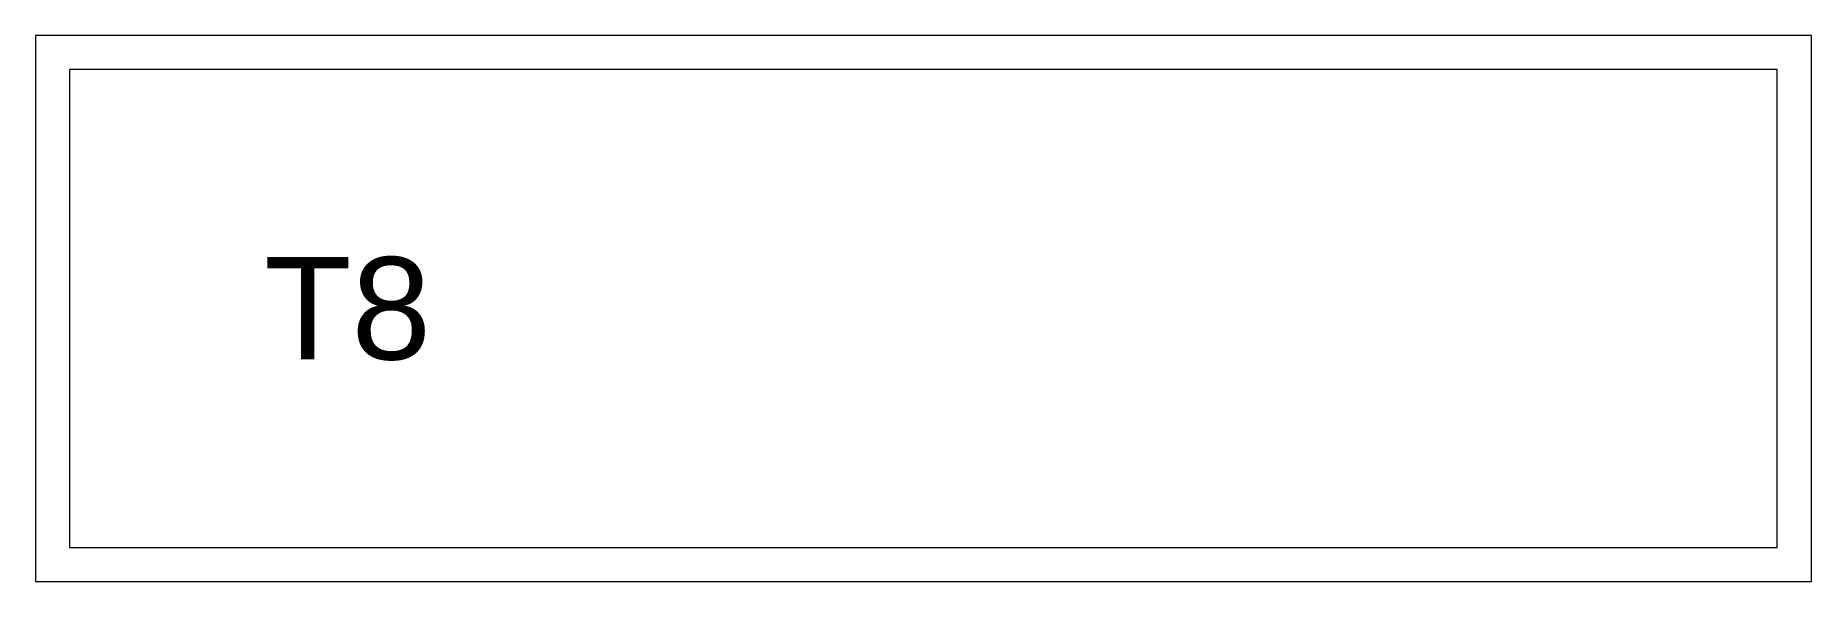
# Model space of a CAD drawing. Header units: inches. Extents: x 131.4 to 183.4, y 458.2 to 474.2.
import ezdxf

# ---------------------------------------------------------------- set-up
doc = ezdxf.new("R2010")
doc.units = ezdxf.units.IN
doc.header["$MEASUREMENT"] = 0
doc.layers.get('0').update_dxf_attribs({"color": 1, "lineweight": 9})
doc.styles.get("Standard").update_dxf_attribs({"font": 'Arial.ttf'})

msp = doc.modelspace()

# ---------------------------------------------------------------- linework, layer by layer
at = {"lineweight": 5}
for p, q in [((183.438, 474.157), (131.438, 474.157)), ((131.438, 474.157), (131.438, 458.157)), ((183.438, 458.157), (183.438, 474.157)), ((132.438, 473.157), (132.438, 459.157)), ((182.438, 473.157), (132.438, 473.157)), ((182.438, 459.157), (182.438, 473.157)), ((132.438, 459.157), (182.438, 459.157)), ((131.438, 458.157), (183.438, 458.157))]:
    msp.add_line(p, q, dxfattribs=at)

# ---------------------------------------------------------------- texts
msp.add_text('T8', height=3, dxfattribs=at).set_placement((138.13, 464.663))

doc.saveas('drawing.dxf')
